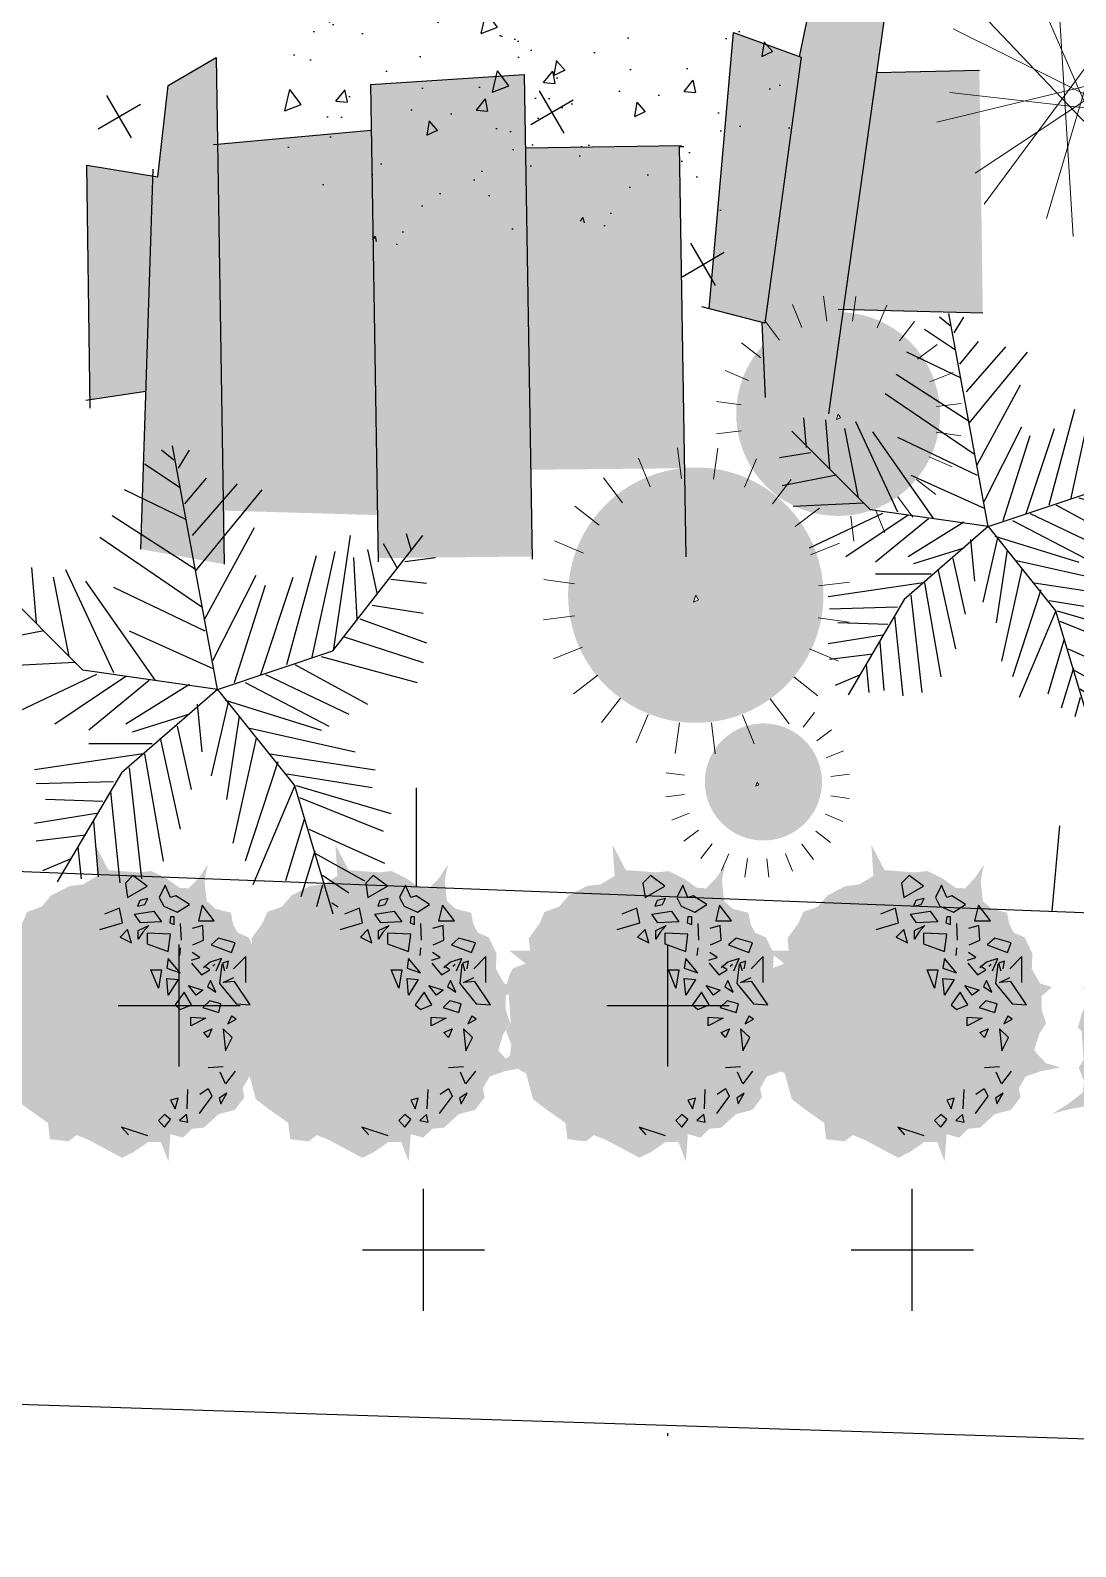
# Model space of a CAD drawing. Header units: millimetres. Extents: x 1933 to 24107, y 1228 to 18074.
# Drawn here: x 8291 to 9649, y 1695 to 3666 of the extents above; entities that cross this region are included whole.
import ezdxf

# ---------------------------------------------------------------- set-up
doc = ezdxf.new("R2010")
doc.units = ezdxf.units.MM
doc.layers.add('marc det', color=74, linetype='Continuous', lineweight=18)
doc.styles.add('ATTR', font='romans.shx', dxfattribs={"width": 0.8, "height": 0.470416})

# ---------------------------------------------------------------- blocks, each defined once
blk = doc.blocks.new('pzzzzzzzzz')
at = {"layer": 'marc det', "color": 85, "lineweight": 0}
for p, q in [((-11.9, 110.3), (16.9, -81.7)), ((56.1, 92.1), (-45.3, -73.5)), ((-29.4, -91.4), (9.2, 98.8)), ((-75.6, 80.6), (69.9, -48)), ((40.6, -85.3), (-52.1, 85.3)), ((-87.1, -51.1), (64.8, 69.8)), ((90.3, -35.5), (-90.3, 35.5)), ((96.4, 34.5), (-87.6, -27.2)), ((-105.3, 16.8), (88.8, 11.8))]:
    blk.add_line(p, q, dxfattribs=at)
blk = doc.blocks.new('fff')
at = {"color": 93}
for p, q in [((80686.8, 24306.7), (80654.6, 24332.5)), ((80799.9, 23710.9), (80683.3, 24344.1)), ((80698.9, 24286.1), (80727, 24332.5)), ((80702.9, 24234.5), (80610.4, 24296.4)), ((80715, 24193.2), (80771.3, 24260.3)), ((80735.1, 24110.7), (80851.8, 24244.8)), ((80719, 24152), (80558.1, 24229.3)), ((80743.1, 24017.9), (80916.2, 24229.3)), ((80743.1, 24023), (80525.9, 24162.3)), ((80767.3, 23894.1), (80896, 24131.3)), ((80759.2, 23925), (80493.7, 24105.5)), ((81099.8, 23810.9), (81333.1, 24110.8)), ((81101.3, 23811.5), (81145.5, 24110.7)), ((81230, 24090.1), (81266.2, 24028.2)), ((81290.4, 24115.9), (81302.4, 24074.6)), ((80980.5, 23775.4), (81057, 24059.1)), ((81044.9, 23790.9), (81105.3, 24069.4)), ((81153.6, 24054), (81161.6, 23894.1)), ((81189.8, 24074.6), (81213.9, 23961.1)), ((81286.3, 24043.6), (81366.8, 24054)), ((80260.3, 23945.6), (80252.3, 24033.3)), ((80316.6, 24028.2), (80328.7, 23883.7)), ((80373, 24002.4), (80413.2, 23796.1)), ((80405.2, 24023), (80529.9, 23754.8)), ((80787.4, 23785.7), (80900.1, 24007.5)), ((80912.1, 23749.6), (80996.6, 24002.4)), ((80450.1, 23760.9), (80216.8, 23994.2)), ((80638.5, 23734.2), (80457.5, 23992.1)), ((80529.9, 23976.6), (80767.3, 23863.1)), ((80843.7, 23729), (80924.2, 23981.7)), ((81250.1, 23997.2), (81342.7, 23986.9)), ((80272.4, 23930.2), (80179.8, 23914.7)), ((81201.8, 23930.2), (81334.6, 23909.5)), ((81169.6, 23894.1), (81342.7, 23832.2)), ((80348.8, 23863.1), (80187.9, 23832.2)), ((80570.1, 23863.1), (80787.4, 23765.1)), ((81129.4, 23847.6), (81334.6, 23780.6)), ((80799.9, 23710.9), (81099.8, 23810.9)), ((80429.3, 23780.6), (80220.1, 23770.3)), ((81000.7, 23775.4), (81189.8, 23672.3)), ((81069.1, 23796.1), (81318.5, 23729)), ((80485.6, 23749.6), (80268.4, 23646.5)), ((80562.1, 23744.5), (80377, 23620.7)), ((80799.9, 23710.9), (80450.1, 23760.9)), ((80622.4, 23734.2), (80465.5, 23605.2)), ((80871.9, 23729), (81089.2, 23615.5)), ((80924.2, 23749.6), (81141.5, 23646.5)), ((80799.9, 23710.9), (80550, 23494.4)), ((80727, 23723.8), (80562.1, 23620.7)), ((80799.9, 23710.9), (80999.9, 23461)), ((80727, 23646.5), (80578.2, 23600)), ((80747.2, 23672.3), (80759.2, 23548.5)), ((80827.6, 23677.4), (80783.4, 23486.6)), ((80819.6, 23682.6), (81069.1, 23605.2)), ((80694.9, 23615.5), (80731.1, 23450.4)), ((80855.8, 23641.3), (80823.6, 23424.7)), ((80884, 23610.4), (81157.6, 23548.5)), ((80630.5, 23569.1), (80465.5, 23569.1)), ((80650.6, 23584.6), (80702.9, 23347.3)), ((80900.1, 23584.6), (80839.7, 23311.2)), ((80606.3, 23543.3), (80324.7, 23502)), ((80610.4, 23543.3), (80658.7, 23264.7)), ((80936.3, 23543.3), (81209.9, 23502)), ((80550, 23494.4), (80383.4, 23211.1)), ((80570.1, 23507.2), (80602.3, 23218.3)), ((80956.4, 23522.7), (80871.9, 23264.7)), ((80980.5, 23491.7), (81201.8, 23455.6)), ((80529.9, 23471.1), (80328.7, 23465.9)), ((81000.7, 23460.8), (80892, 23202.8)), ((80999.9, 23461), (81099.8, 23127.8)), ((81004.7, 23460.8), (81250.1, 23388.5)), ((80501.7, 23419.5), (80352.8, 23424.7)), ((80521.8, 23445.3), (80546, 23208)), ((81012.7, 23429.8), (81230, 23342.1)), ((80485.6, 23388.5), (80324.7, 23362.8)), ((81024.8, 23373.1), (80976.5, 23213.2)), ((80457.5, 23331.8), (80328.7, 23316.3)), ((80477.6, 23367.9), (80489.7, 23223.5)), ((81036.9, 23347.3), (81234, 23259.6)), ((80437.3, 23300.9), (80445.4, 23218.3)), ((80417.2, 23269.9), (80344.8, 23239)), ((81053, 23290.5), (81016.7, 23171.9)), ((81053, 23285.4), (81181.7, 23213.2)), ((81073.1, 23228.6), (81141.5, 23182.2)), ((81073.1, 23202.8), (81057, 23146.1)), ((81097.2, 23156.4), (81113.3, 23146.1))]:
    blk.add_line(p, q, dxfattribs=at)
at = {"color": 93, "style": 'ATTR', "width": 0.8, "flags": 9}
blk.add_attdef('ESTCODE', (80799.9, 23710.9), '', height=0.00304, dxfattribs=at)
blk = doc.blocks.new('Tree Clump 1')
for p, q in [((35.416, 90.295), (33.513, 97.397)), ((42.83, 98.624), (42.83, 91.424)), ((50.244, 90.295), (52.148, 97.397)), ((28.462, 87.511), (24.83, 93.801)), ((57.198, 87.511), (60.83, 93.801)), ((22.519, 82.936), (17.374, 88.08)), ((63.142, 82.936), (68.286, 88.08)), ((17.938, 76.995), (11.653, 80.624)), ((67.722, 76.995), (74.007, 80.624)), ((14.976, 70.088), (8.057, 71.942)), ((70.684, 70.088), (77.603, 71.942)), ((0.83, 59.624), (0.83, 47.624)), ((6.83, 62.624), (14.03, 62.624)), ((78.83, 62.624), (71.63, 62.624)), ((-11.528, 45.743), (-14.699, 57.58)), ((13.188, 45.743), (16.359, 57.58)), ((70.684, 55.161), (77.603, 53.307)), ((-89.17, 47.624), (-89.17, 38.024)), ((-23.117, 41.102), (-29.17, 51.586)), ((24.777, 41.102), (30.83, 51.586)), ((67.722, 48.253), (74.007, 44.624)), ((-99.056, 36.519), (-101.593, 45.989)), ((-79.284, 36.519), (-76.746, 45.989)), ((-33.023, 33.477), (-41.596, 42.051)), ((34.683, 33.477), (43.256, 42.051)), ((63.142, 42.313), (68.286, 37.168)), ((-108.328, 32.806), (-113.17, 41.193)), ((-70.012, 32.806), (-65.17, 41.193)), ((57.198, 37.738), (60.83, 31.447)), ((-116.252, 26.706), (-123.111, 33.565)), ((-62.088, 26.706), (-55.229, 33.565)), ((-40.656, 23.576), (-51.132, 29.624)), ((42.316, 23.576), (52.792, 29.624)), ((-122.359, 18.786), (-130.739, 23.624)), ((-126.309, 9.575), (-135.534, 12.047)), ((-45.593, 12.063), (-57.125, 15.153)), ((47.253, 12.063), (58.785, 15.153)), ((-137.17, -0.376), (-127.57, -0.376)), ((-59.17, -0.376), (-47.17, -0.376)), ((60.83, -0.376), (48.83, -0.376)), ((-126.309, -10.327), (-135.534, -12.799)), ((-45.593, -12.815), (-57.125, -15.905)), ((47.253, -12.815), (58.785, -15.905)), ((-122.359, -19.538), (-130.739, -24.376)), ((-116.252, -27.458), (-123.111, -34.317)), ((-62.088, -27.458), (-55.229, -34.317)), ((-40.656, -24.328), (-51.132, -30.376)), ((42.316, -24.328), (52.792, -30.376)), ((-108.328, -33.558), (-113.17, -41.945)), ((-70.012, -33.558), (-65.17, -41.945)), ((-33.023, -34.229), (-41.596, -42.802)), ((34.683, -34.229), (43.256, -42.802)), ((-99.056, -37.271), (-101.593, -46.74)), ((-89.17, -48.376), (-89.17, -38.776)), ((-79.284, -37.271), (-76.746, -46.74)), ((-23.117, -41.854), (-29.17, -52.337)), ((-11.528, -46.495), (-14.699, -58.331)), ((13.188, -46.495), (16.359, -58.331)), ((24.777, -41.854), (30.83, -52.337)), ((0.83, -60.376), (0.83, -48.376))]:
    blk.add_line(p, q)
for points in [[(42.332, 62.85), (41.874, 61.676), (43.476, 62.263)], [(0, 0), (-0.763, -1.956), (1.907, -0.978)], [(-89.834, -0.075), (-90.444, -1.64), (-88.309, -0.857)]]:
    blk.add_lwpolyline(points, close=True)
at = {"style": 'ATTR', "width": 0.8, "flags": 9}
blk.add_attdef('ESTCODE', (0, 0), '', height=0.000432, dxfattribs=at)

msp = doc.modelspace()

# ---------------------------------------------------------------- hatches: boundary and pattern name
at = {"lineweight": 25}
h = msp.add_hatch(dxfattribs=at)
h.set_pattern_fill('AR-CONC', color=151, angle=30.3197, style=0)
h.set_pattern_definition([(80.31973, (-63337.6, -53908.37), (165.31221, 78.2124), [19.05, -209.55]), (25.31973, (-63337.6, -53908.37), (-126.87254, 147.1328), [15.24, -167.64]), (130.77073, (-63323.82, -53901.85), (38.4407, 225.34477), [16.19, -178.09]), (76.50393, (-63363.24, -53864.52), (255.22533, 100.5556), [28.575, -314.325]), (126.95533, (-63341.97, -53856.14), (80.0259, 333.4307), [24.285, -267.135]), (21.50373, (-63363.24, -53864.52), (80.0264, 333.4305), [22.86, -251.46]), (51.31973, (-63334.9, -53862.66), (182.50345, -11.73884), [19.05, -209.55]), (356.31973, (-63334.9, -53862.66), (-39.63383, 190.19426), [15.24, -167.64]), (101.77113, (-63319.7, -53863.64), (142.86905, 178.45556), [16.19, -178.09]), (67.819734, (-63337.594, -53908.37), (-40.019346, 74.54895), [0, -165.608, 0, -170.18, 0, -168.275]), (37.81973, (-63337.59, -53908.37), (7.10653, 120.21028), [0, -97.028, 0, -161.798, 0, -64.135]), (357.81973, (-63386.49, -53936.965), (119.93676, 63.50434), [0, -63.5, 0, -198.12, 0, -262.89]), (347.81973, (-63408.41, -53949.79), (115.0324, 96.72801), [0, -82.55, 0, -131.572, 0, -186.69])])
edge = h.paths.add_edge_path()
edge.add_arc((9090, 3607.7), 207.5, 30.3197, 390.3197)
h = msp.add_hatch(dxfattribs=at)
h.set_pattern_fill('AR-CONC', color=6, angle=30.3197, style=0)
h.set_pattern_definition([(80.31973, (-63607.57, -53932.63), (165.31221, 78.2124), [19.05, -209.55]), (25.31973, (-63607.57, -53932.63), (-126.87254, 147.1328), [15.24, -167.64]), (130.77073, (-63593.79, -53926.12), (38.4407, 225.34477), [16.19, -178.09]), (76.50393, (-63633.2, -53888.78), (255.22533, 100.5556), [28.575, -314.325]), (126.95533, (-63611.94, -53880.4), (80.0259, 333.4307), [24.285, -267.135]), (21.50373, (-63633.2, -53888.78), (80.0264, 333.4305), [22.86, -251.46]), (51.31973, (-63604.87, -53886.92), (182.50345, -11.73884), [19.05, -209.55]), (356.31973, (-63604.87, -53886.92), (-39.63383, 190.19426), [15.24, -167.64]), (101.77113, (-63589.66, -53887.9), (142.86905, 178.45556), [16.19, -178.09]), (67.819734, (-63607.565, -53932.634), (-40.019346, 74.54895), [0, -165.608, 0, -170.18, 0, -168.275]), (37.81973, (-63607.565, -53932.63), (7.10653, 120.21028), [0, -97.028, 0, -161.798, 0, -64.135]), (357.81973, (-63656.46, -53961.23), (119.93676, 63.50434), [0, -63.5, 0, -198.12, 0, -262.89]), (347.81973, (-63678.39, -53974.05), (115.0324, 96.72801), [0, -82.55, 0, -131.572, 0, -186.69])])
edge = h.paths.add_edge_path()
edge.add_arc((8820, 3583.5), 207.5, 30.3197, 390.3197)
h = msp.add_hatch(color=30)
h.paths.add_polyline_path([(9524, 3614.3), (9390.4, 3611.3), (9347.1, 3302.8), (9528.4, 3298.5), (9528.5, 3299.8)])
h.paths.add_polyline_path([(9408.5, 3740.6), (9316.4, 3756), (9290.2, 3632), (9292.4, 3631.2), (9245.3, 3285.2), (9241.6, 3286.2), (9246.2, 3188.8), (9328, 3167.4)])
h.paths.add_polyline_path([(9292.4, 3631.2), (9204.6, 3662.9), (9173.1, 3304.1), (9245.3, 3285.2)])
h = msp.add_hatch(color=30)
h.set_gradient(color1=(250, 136, 5), one_color=1, tint=1, name='INVCURVED')
h.paths.add_polyline_path([(9134, 3515.8), (8934.1, 3513), (8940.9, 3094.9), (9140.9, 3096.9)])
h.paths.add_polyline_path([(8532.1, 3630.4), (8470.1, 3594.1), (8456.4, 3475.4), (8450.1, 3476.4), (8434.4, 2991.7), (8542.9, 2972.1)])
h.paths.add_polyline_path([(8450.1, 3476.4), (8364.3, 3490.7), (8368.7, 3186.1), (8441, 3197)], flags=17)
h = msp.add_hatch(color=30)
h.paths.add_polyline_path([(8932.5, 3608.6), (8732.7, 3595.4), (8742.8, 2980.1), (8942.8, 2982.2)])
h.paths.add_polyline_path([(8733.6, 3536.1), (8533.9, 3518.1), (8541.7, 3041.8), (8741.9, 3036)])
h = msp.add_hatch()
h.set_pattern_fill('CROSS', color=92, scale=50, style=0)
h.set_pattern_definition([(0, (-364657.85, -207469.06), (317.5, 317.5), [158.75, -476.25]), (90, (-364578.47, -207548.43), (-317.5, 317.5), [158.75, -476.25])])
h.paths.add_polyline_path([(13931.5, 1697.3, 0.355067), (14810.5, 2320.2), (6411.1, 2645.5), (6404.5, 2306.3, 0.425509), (6830.8, 1927.7), (8019, 1872)])
at = {"layer": 'marc det'}
h = msp.add_hatch(color=90, dxfattribs=at)
h.paths.add_polyline_path([(9290.2, 2749.2, 1), (9196.6, 2629.2, 1)])
h.paths.add_polyline_path([(9237.5, 2685.4), (9233.6, 2683.6), (9235.4, 2689.1)], flags=16)
h.paths.add_polyline_path([(9257.6, 3062.7, 1), (9053.4, 2801.2, 1)])
h.paths.add_polyline_path([(9152.6, 2922.9), (9155.5, 2931.9), (9159.1, 2925.9)], flags=16)
h.paths.add_polyline_path([(9422, 3271.7, 1), (9259, 3062.9, 1)])
h.paths.add_polyline_path([(9343.4, 3162.5), (9338.2, 3160.1), (9340.5, 3167.3)], flags=16)
for points in [[(8262.7, 2310.3), (8271.6, 2277.1), (8285.7, 2266.1), (8313.8, 2246.1), (8316.3, 2225), (8340.6, 2222.2), (8350.8, 2230.3), (8366.3, 2224.2), (8410, 2200.8), (8425.1, 2208.4), (8444, 2221.2), (8460.5, 2221.4), (8470.3, 2196), (8472.8, 2231.5), (8489.1, 2227.1), (8501.1, 2238.5), (8516.2, 2240), (8535.3, 2257.4), (8556.7, 2263.2), (8569, 2279.3), (8566.7, 2291), (8575.5, 2306.4), (8595.5, 2313.4), (8620.6, 2318.3), (8601.8, 2323.8), (8586.6, 2340.5), (8593.1, 2361.6), (8602.3, 2375.6), (8596.5, 2392.7), (8596.5, 2410.9), (8609.6, 2422.6), (8594.5, 2427.3), (8583.6, 2446.4), (8584.4, 2466.3), (8574.4, 2487.2), (8560.1, 2493.5), (8554.3, 2504.5), (8551.5, 2519.2), (8531.5, 2524.4), (8520, 2534.3), (8517.1, 2561.1), (8521.4, 2581.7), (8509.4, 2564.1), (8496.6, 2551), (8484.6, 2551.7), (8468, 2563.6), (8448.2, 2573.4), (8432, 2571.7), (8392.3, 2574.6), (8375.1, 2607.7), (8377.7, 2567.1), (8359.2, 2555.9), (8341.7, 2554), (8318, 2541.7), (8305.5, 2527.1), (8286.7, 2520.3), (8280.1, 2505.3), (8266.2, 2485.9), (8267.7, 2469.8), (8240.8, 2470.2), (8261.9, 2453.1), (8245.4, 2446.8), (8241.1, 2438.4), (8235.1, 2418), (8240, 2413.8), (8242.6, 2376.3), (8236.4, 2365.9), (8243.5, 2347.6), (8241.6, 2333.5), (8223, 2319.2), (8201.9, 2305.9), (8222.2, 2311.4), (8250.7, 2317)], [(8574.9, 2310.3), (8583.8, 2277.1), (8597.8, 2266.1), (8626, 2246.1), (8628.5, 2225), (8652.7, 2222.2), (8663, 2230.3), (8678.5, 2224.2), (8722.2, 2200.8), (8737.3, 2208.4), (8756.1, 2221.2), (8772.7, 2221.4), (8782.5, 2196), (8785, 2231.5), (8801.3, 2227.1), (8813.3, 2238.5), (8828.4, 2240), (8847.5, 2257.4), (8868.9, 2263.2), (8881.2, 2279.3), (8878.9, 2291), (8887.7, 2306.4), (8907.7, 2313.4), (8932.8, 2318.3), (8913.9, 2323.8), (8898.8, 2340.5), (8905.3, 2361.6), (8914.4, 2375.6), (8908.7, 2392.7), (8908.7, 2410.9), (8921.8, 2422.6), (8906.6, 2427.3), (8895.7, 2446.4), (8896.6, 2466.3), (8886.5, 2487.2), (8872.2, 2493.5), (8866.5, 2504.5), (8863.6, 2519.2), (8843.6, 2524.4), (8832.2, 2534.3), (8829.3, 2561.1), (8833.5, 2581.7), (8821.6, 2564.1), (8808.7, 2551), (8796.7, 2551.7), (8780.1, 2563.6), (8760.4, 2573.4), (8744.1, 2571.7), (8704.4, 2574.6), (8687.2, 2607.7), (8689.9, 2567.1), (8671.3, 2555.9), (8653.9, 2554), (8630.2, 2541.7), (8617.7, 2527.1), (8598.8, 2520.3), (8592.3, 2505.3), (8578.3, 2485.9), (8579.9, 2469.8), (8552.9, 2470.2), (8574.1, 2453.1), (8557.5, 2446.8), (8553.3, 2438.4), (8547.3, 2418), (8552.2, 2413.8), (8554.8, 2376.3), (8548.5, 2365.9), (8555.7, 2347.6), (8553.7, 2333.5), (8535.2, 2319.2), (8514.1, 2305.9), (8534.3, 2311.4), (8562.9, 2317)], [(8935.1, 2310.3), (8944, 2277.1), (8958, 2266.1), (8986.2, 2246.1), (8988.7, 2225), (9012.9, 2222.2), (9023.2, 2230.3), (9038.6, 2224.2), (9082.4, 2200.8), (9097.5, 2208.4), (9116.3, 2221.2), (9132.9, 2221.4), (9142.7, 2196), (9145.2, 2231.5), (9161.5, 2227.1), (9173.4, 2238.5), (9188.6, 2240), (9207.7, 2257.4), (9229.1, 2263.2), (9241.4, 2279.3), (9239.1, 2291), (9247.9, 2306.4), (9267.9, 2313.4), (9293, 2318.3), (9274.1, 2323.8), (9259, 2340.5), (9265.5, 2361.6), (9274.6, 2375.6), (9268.9, 2392.7), (9268.8, 2410.9), (9282, 2422.6), (9266.8, 2427.3), (9255.9, 2446.4), (9256.8, 2466.3), (9246.7, 2487.2), (9232.4, 2493.5), (9226.7, 2504.5), (9223.8, 2519.2), (9203.8, 2524.4), (9192.4, 2534.3), (9189.5, 2561.1), (9193.7, 2581.7), (9181.8, 2564.1), (9168.9, 2551), (9156.9, 2551.7), (9140.3, 2563.6), (9120.6, 2573.4), (9104.3, 2571.7), (9064.6, 2574.6), (9047.4, 2607.7), (9050.1, 2567.1), (9031.5, 2555.9), (9014.1, 2554), (8990.4, 2541.7), (8977.9, 2527.1), (8959, 2520.3), (8952.5, 2505.3), (8938.5, 2485.9), (8940.1, 2469.8), (8913.1, 2470.2), (8934.3, 2453.1), (8917.7, 2446.8), (8913.5, 2438.4), (8907.5, 2418), (8912.4, 2413.8), (8915, 2376.3), (8908.7, 2365.9), (8915.9, 2347.6), (8913.9, 2333.5), (8895.4, 2319.2), (8874.3, 2305.9), (8894.5, 2311.4), (8923.1, 2317)], [(9271.3, 2310.3), (9280.2, 2277.1), (9294.2, 2266.1), (9322.4, 2246.1), (9324.8, 2225), (9349.1, 2222.2), (9359.4, 2230.3), (9374.8, 2224.2), (9418.6, 2200.8), (9433.7, 2208.4), (9452.5, 2221.2), (9469.1, 2221.4), (9478.9, 2196), (9481.4, 2231.5), (9497.7, 2227.1), (9509.6, 2238.5), (9524.8, 2240), (9543.9, 2257.4), (9565.3, 2263.2), (9577.5, 2279.3), (9575.2, 2291), (9584.1, 2306.4), (9604.1, 2313.4), (9629.2, 2318.3), (9610.3, 2323.8), (9595.2, 2340.5), (9601.7, 2361.6), (9610.8, 2375.6), (9605.1, 2392.7), (9605, 2410.9), (9618.2, 2422.6), (9603, 2427.3), (9592.1, 2446.4), (9592.9, 2466.3), (9582.9, 2487.2), (9568.6, 2493.5), (9562.9, 2504.5), (9560, 2519.2), (9540, 2524.4), (9528.6, 2534.3), (9525.7, 2561.1), (9529.9, 2581.7), (9517.9, 2564.1), (9505.1, 2551), (9493.1, 2551.7), (9476.5, 2563.6), (9456.8, 2573.4), (9440.5, 2571.7), (9400.8, 2574.6), (9383.6, 2607.7), (9386.3, 2567.1), (9367.7, 2555.9), (9350.3, 2554), (9326.6, 2541.7), (9314.1, 2527.1), (9295.2, 2520.3), (9288.7, 2505.3), (9274.7, 2485.9), (9276.3, 2469.8), (9249.3, 2470.2), (9270.5, 2453.1), (9253.9, 2446.8), (9249.6, 2438.4), (9243.7, 2418), (9248.5, 2413.8), (9251.2, 2376.3), (9244.9, 2365.9), (9252.1, 2347.6), (9250.1, 2333.5), (9231.6, 2319.2), (9210.4, 2305.9), (9230.7, 2311.4), (9259.3, 2317)], [(9679.5, 2262.3), (9688.4, 2229.1), (9702.4, 2218.1), (9730.6, 2198.1), (9733.1, 2177), (9757.3, 2174.2), (9767.6, 2182.3), (9783.1, 2176.2), (9826.8, 2152.9), (9841.9, 2160.4), (9860.8, 2173.2), (9877.3, 2173.4), (9887.1, 2148), (9889.6, 2183.5), (9905.9, 2179.1), (9917.9, 2190.5), (9933, 2192), (9952.1, 2209.4), (9973.5, 2215.2), (9985.8, 2231.3), (9983.5, 2243), (9992.3, 2258.4), (10012.3, 2265.4), (10037.4, 2270.3), (10018.5, 2275.8), (10003.4, 2292.5), (10009.9, 2313.6), (10019, 2327.6), (10013.3, 2344.7), (10013.3, 2362.9), (10026.4, 2374.6), (10011.2, 2379.3), (10000.3, 2398.4), (10001.2, 2418.4), (9991.1, 2439.2), (9976.8, 2445.5), (9971.1, 2456.5), (9968.2, 2471.2), (9948.2, 2476.4), (9936.8, 2486.3), (9933.9, 2513.1), (9938.1, 2533.7), (9926.2, 2516.1), (9913.3, 2503), (9901.3, 2503.7), (9884.7, 2515.6), (9865, 2525.4), (9848.7, 2523.7), (9809, 2526.6), (9791.8, 2559.7), (9794.5, 2519.1), (9775.9, 2507.9), (9758.5, 2506), (9734.8, 2493.7), (9722.3, 2479.1), (9703.4, 2472.3), (9696.9, 2457.4), (9682.9, 2437.9), (9684.5, 2421.8), (9657.5, 2422.2), (9678.7, 2405.1), (9662.1, 2398.8), (9657.9, 2390.4), (9651.9, 2370), (9656.8, 2365.8), (9659.4, 2328.3), (9653.1, 2317.9), (9660.3, 2299.6), (9658.3, 2285.5), (9639.8, 2271.2), (9618.7, 2257.9), (9638.9, 2263.4), (9667.5, 2269.1)]]:
    msp.add_hatch(color=102, dxfattribs=at).paths.add_polyline_path(points)

# ---------------------------------------------------------------- linework, layer by layer
at = {"color": 32, "true_color": 0xe07000}
for p, q in [((9290.1, 3631.4), (9316.4, 3756)), ((9408.5, 3740.6), (9328, 3167.4)), ((9173.1, 3304.1), (9204.6, 3662.9)), ((9204.6, 3662.9), (9292.4, 3631.2)), ((8470.1, 3594.1), (8532.1, 3630.4)), ((8532.1, 3630.4), (8542.9, 2972.1)), ((9292.4, 3631.2), (9245.3, 3285.2)), ((8732.7, 3595.4), (8932.5, 3608.6)), ((8932.5, 3608.6), (8942.8, 2978.6)), ((9390.4, 3611.3), (9524, 3614.3)), ((8456.4, 3475.4), (8470.1, 3594.1)), ((8732.7, 3595.4), (8742.9, 2975.4)), ((8528.7, 3517.6), (8733.6, 3536.1)), ((9136.8, 3515.9), (8934.1, 3513)), ((9134, 3515), (9142.8, 2981.9)), ((8368.8, 3174.9), (8364.3, 3490.7)), ((8364.3, 3490.7), (8456.4, 3475.4)), ((8434.4, 2991.7), (8450.4, 3485.7)), ((9245.3, 3285.2), (9163.5, 3306.6)), ((9528.5, 3298.5), (9340.6, 3303)), ((9246.2, 3188.8), (9241.6, 3286.2)), ((8362.8, 3185.2), (8441, 3197))]:
    msp.add_line(p, q, dxfattribs=at)
at = {"color": 74}
for p, q in [((8984.6, 3532.3), (8952.6, 3587.1)), ((8379, 3537.8), (8433.8, 3569.8)), ((8422.4, 3526.4), (8390.3, 3581.2)), ((8941.2, 3543.6), (8996, 3575.7)), ((9181.2, 3334.3), (9149.1, 3389.2)), ((9137.7, 3345.7), (9192.6, 3377.8))]:
    msp.add_line(p, q, dxfattribs=at)
for p, q in [((9134, 3515), (9139.9, 3515.1)), ((8792.7, 2553.3), (8792.7, 2681.5)), ((6410.6, 2645.5), (14810.5, 2320.2)), ((9618.6, 2521.3), (9628.7, 2632.3)), ((6830.8, 1927.7), (13931.5, 1697.3))]:
    msp.add_line(p, q)
at = {"color": 96}
for p, q in [((8424.2, 2567.7), (8414.4, 2557.7)), ((8442.7, 2554), (8424.2, 2567.7)), ((8736.3, 2567.7), (8726.6, 2557.7)), ((8754.9, 2554), (8736.3, 2567.7)), ((9096.5, 2567.7), (9086.8, 2557.7)), ((9115.1, 2554), (9096.5, 2567.7)), ((9432.7, 2567.7), (9422.9, 2557.7)), ((9451.3, 2554), (9432.7, 2567.7)), ((8414.4, 2557.7), (8417.3, 2538.9)), ((8417.3, 2538.9), (8442.7, 2554)), ((8466.2, 2555.2), (8458.4, 2538.9)), ((8473, 2538.9), (8466.2, 2555.2)), ((8726.6, 2557.7), (8729.5, 2538.9)), ((8729.5, 2538.9), (8754.9, 2554)), ((8778.4, 2555.2), (8770.5, 2538.9)), ((8785.2, 2538.9), (8778.4, 2555.2)), ((9086.8, 2557.7), (9089.7, 2538.9)), ((9089.7, 2538.9), (9115.1, 2554)), ((9138.6, 2555.2), (9130.7, 2538.9)), ((9145.4, 2538.9), (9138.6, 2555.2)), ((9422.9, 2557.7), (9425.9, 2538.9)), ((9425.9, 2538.9), (9451.3, 2554)), ((9474.7, 2555.2), (9466.9, 2538.9)), ((9481.6, 2538.9), (9474.7, 2555.2)), ((8406.6, 2525.1), (8387, 2517.6)), ((8410.5, 2506.3), (8406.6, 2525.1)), ((8433, 2535.1), (8430, 2527.6)), ((8430, 2527.6), (8439.8, 2530.1)), ((8443.7, 2537.7), (8433, 2535.1)), ((8439.8, 2530.1), (8443.7, 2537.7)), ((8458.4, 2538.9), (8464.2, 2527.6)), ((8464.2, 2527.6), (8481.8, 2520.1)), ((8479.9, 2541.4), (8473, 2538.9)), ((8497.5, 2530.1), (8479.9, 2541.4)), ((8481.8, 2520.1), (8497.5, 2530.1)), ((8514.1, 2528.9), (8509.2, 2508.8)), ((8529.7, 2508.8), (8514.1, 2528.9)), ((8718.7, 2525.1), (8699.2, 2517.6)), ((8722.6, 2506.3), (8718.7, 2525.1)), ((8745.1, 2535.1), (8742.2, 2527.6)), ((8742.2, 2527.6), (8752, 2530.1)), ((8755.9, 2537.7), (8745.1, 2535.1)), ((8752, 2530.1), (8755.9, 2537.7)), ((8770.5, 2538.9), (8776.4, 2527.6)), ((8776.4, 2527.6), (8794, 2520.1)), ((8792, 2541.4), (8785.2, 2538.9)), ((8809.6, 2530.1), (8792, 2541.4)), ((8794, 2520.1), (8809.6, 2530.1)), ((8826.3, 2528.9), (8821.4, 2508.8)), ((8841.9, 2508.8), (8826.3, 2528.9)), ((9078.9, 2525.1), (9059.4, 2517.6)), ((9082.8, 2506.3), (9078.9, 2525.1)), ((9105.3, 2535.1), (9102.4, 2527.6)), ((9102.4, 2527.6), (9112.2, 2530.1)), ((9116.1, 2537.7), (9105.3, 2535.1)), ((9112.2, 2530.1), (9116.1, 2537.7)), ((9130.7, 2538.9), (9136.6, 2527.6)), ((9136.6, 2527.6), (9154.2, 2520.1)), ((9152.2, 2541.4), (9145.4, 2538.9)), ((9169.8, 2530.1), (9152.2, 2541.4)), ((9154.2, 2520.1), (9169.8, 2530.1)), ((9186.5, 2528.9), (9181.6, 2508.8)), ((9202.1, 2508.8), (9186.5, 2528.9)), ((9415.1, 2525.1), (9395.6, 2517.6)), ((9419, 2506.3), (9415.1, 2525.1)), ((9441.5, 2535.1), (9438.6, 2527.6)), ((9438.6, 2527.6), (9448.3, 2530.1)), ((9452.3, 2537.7), (9441.5, 2535.1)), ((9448.3, 2530.1), (9452.3, 2537.7)), ((9466.9, 2538.9), (9472.8, 2527.6)), ((9472.8, 2527.6), (9490.4, 2520.1)), ((9488.4, 2541.4), (9481.6, 2538.9)), ((9506, 2530.1), (9488.4, 2541.4)), ((9490.4, 2520.1), (9506, 2530.1)), ((9522.7, 2528.9), (9517.8, 2508.8)), ((9538.3, 2508.8), (9522.7, 2528.9)), ((8381.1, 2497.5), (8410.5, 2506.3)), ((8426.1, 2517.6), (8451.5, 2521.4)), ((8433.9, 2506.3), (8426.1, 2517.6)), ((8431, 2496.3), (8444.7, 2502.6)), ((8461.3, 2507.6), (8433.9, 2506.3)), ((8444.7, 2502.6), (8436.9, 2493.8)), ((8451.5, 2521.4), (8461.3, 2507.6)), ((8473, 2513.8), (8472.1, 2506.3)), ((8472.1, 2506.3), (8477.9, 2503.8)), ((8477.9, 2513.8), (8473, 2513.8)), ((8477.9, 2503.8), (8477.9, 2513.8)), ((8485.7, 2505.1), (8486.7, 2483.8)), ((8514.9, 2502.6), (8501.2, 2498.9)), ((8509.2, 2508.8), (8529.7, 2508.8)), ((8515.9, 2483.8), (8514.9, 2502.6)), ((8693.3, 2497.5), (8722.6, 2506.3)), ((8738.3, 2517.6), (8763.7, 2521.4)), ((8746.1, 2506.3), (8738.3, 2517.6)), ((8743.2, 2496.3), (8756.9, 2502.6)), ((8773.5, 2507.6), (8746.1, 2506.3)), ((8756.9, 2502.6), (8749, 2493.8)), ((8763.7, 2521.4), (8773.5, 2507.6)), ((8785.2, 2513.8), (8784.2, 2506.3)), ((8784.2, 2506.3), (8790.1, 2503.8)), ((8790.1, 2513.8), (8785.2, 2513.8)), ((8790.1, 2503.8), (8790.1, 2513.8)), ((8797.9, 2505.1), (8798.9, 2483.8)), ((8827.1, 2502.6), (8813.4, 2498.9)), ((8821.4, 2508.8), (8841.9, 2508.8)), ((8828.1, 2483.8), (8827.1, 2502.6)), ((9053.5, 2497.5), (9082.8, 2506.3)), ((9098.5, 2517.6), (9123.9, 2521.4)), ((9106.3, 2506.3), (9098.5, 2517.6)), ((9103.4, 2496.3), (9117.1, 2502.6)), ((9133.7, 2507.6), (9106.3, 2506.3)), ((9117.1, 2502.6), (9109.2, 2493.8)), ((9123.9, 2521.4), (9133.7, 2507.6)), ((9145.4, 2513.8), (9144.4, 2506.3)), ((9144.4, 2506.3), (9150.3, 2503.8)), ((9150.3, 2513.8), (9145.4, 2513.8)), ((9150.3, 2503.8), (9150.3, 2513.8)), ((9158.1, 2505.1), (9159.1, 2483.8)), ((9187.3, 2502.6), (9173.6, 2498.9)), ((9181.6, 2508.8), (9202.1, 2508.8)), ((9188.3, 2483.8), (9187.3, 2502.6)), ((9389.7, 2497.5), (9419, 2506.3)), ((9434.7, 2517.6), (9460.1, 2521.4)), ((9442.5, 2506.3), (9434.7, 2517.6)), ((9439.6, 2496.3), (9453.2, 2502.6)), ((9469.9, 2507.6), (9442.5, 2506.3)), ((9453.2, 2502.6), (9445.4, 2493.8)), ((9460.1, 2521.4), (9469.9, 2507.6)), ((9481.6, 2513.8), (9480.6, 2506.3)), ((9480.6, 2506.3), (9486.5, 2503.8)), ((9486.5, 2513.8), (9481.6, 2513.8)), ((9486.5, 2503.8), (9486.5, 2513.8)), ((9494.3, 2505.1), (9495.3, 2483.8)), ((9523.5, 2502.6), (9509.8, 2498.9)), ((9517.8, 2508.8), (9538.3, 2508.8)), ((9524.5, 2483.8), (9523.5, 2502.6)), ((8417.3, 2497.5), (8407.5, 2487.5)), ((8407.5, 2487.5), (8422.2, 2480)), ((8422.2, 2480), (8417.3, 2497.5)), ((8431, 2485), (8431, 2496.3)), ((8436.9, 2493.8), (8431, 2485)), ((8442.7, 2492.5), (8442.7, 2478.8)), ((8473, 2491.3), (8442.7, 2492.5)), ((8470.1, 2468.7), (8473, 2491.3)), ((8502.2, 2477.6), (8515.9, 2483.8)), ((8535.5, 2486.3), (8525.7, 2477.6)), ((8557, 2480.1), (8535.5, 2486.3)), ((8729.5, 2497.5), (8719.7, 2487.5)), ((8719.7, 2487.5), (8734.4, 2480)), ((8734.4, 2480), (8729.5, 2497.5)), ((8743.2, 2485), (8743.2, 2496.3)), ((8749, 2493.8), (8743.2, 2485)), ((8754.9, 2492.5), (8754.9, 2478.8)), ((8785.2, 2491.3), (8754.9, 2492.5)), ((8782.3, 2468.7), (8785.2, 2491.3)), ((8814.4, 2477.6), (8828.1, 2483.8)), ((8847.6, 2486.3), (8837.9, 2477.6)), ((8869.1, 2480.1), (8847.6, 2486.3)), ((9089.7, 2497.5), (9079.9, 2487.5)), ((9079.9, 2487.5), (9094.6, 2480)), ((9094.6, 2480), (9089.7, 2497.5)), ((9103.4, 2485), (9103.4, 2496.3)), ((9109.2, 2493.8), (9103.4, 2485)), ((9115.1, 2492.5), (9115.1, 2478.8)), ((9145.4, 2491.3), (9115.1, 2492.5)), ((9142.5, 2468.7), (9145.4, 2491.3)), ((9174.6, 2477.6), (9188.3, 2483.8)), ((9207.8, 2486.3), (9198.1, 2477.6)), ((9229.3, 2480.1), (9207.8, 2486.3)), ((9425.9, 2497.5), (9416.1, 2487.5)), ((9416.1, 2487.5), (9430.8, 2480)), ((9430.8, 2480), (9425.9, 2497.5)), ((9439.6, 2485), (9439.6, 2496.3)), ((9445.4, 2493.8), (9439.6, 2485)), ((9451.3, 2492.5), (9451.3, 2478.8)), ((9481.6, 2491.3), (9451.3, 2492.5)), ((9478.7, 2468.7), (9481.6, 2491.3)), ((9510.8, 2477.6), (9524.5, 2483.8)), ((9544, 2486.3), (9534.2, 2477.6)), ((9565.5, 2480.1), (9544, 2486.3)), ((8442.7, 2478.8), (8470.1, 2468.7)), ((8485.7, 2473.7), (8484.8, 2463.7)), ((8511, 2461.3), (8501.2, 2467.5)), ((8525.7, 2477.6), (8552.1, 2467.5)), ((8552.1, 2467.5), (8557, 2480.1)), ((8754.9, 2478.8), (8782.3, 2468.7)), ((8797.9, 2473.7), (8796.9, 2463.7)), ((8823.2, 2461.3), (8813.4, 2467.5)), ((8837.9, 2477.6), (8864.3, 2467.5)), ((8864.3, 2467.5), (8869.1, 2480.1)), ((9115.1, 2478.8), (9142.5, 2468.7)), ((9158.1, 2473.7), (9157.1, 2463.7)), ((9183.4, 2461.3), (9173.6, 2467.5)), ((9198.1, 2477.6), (9224.5, 2467.5)), ((9224.5, 2467.5), (9229.3, 2480.1)), ((9451.3, 2478.8), (9478.7, 2468.7)), ((9494.3, 2473.7), (9493.3, 2463.7)), ((9519.6, 2461.3), (9509.8, 2467.5)), ((9534.2, 2477.6), (9560.6, 2467.5)), ((9560.6, 2467.5), (9565.5, 2480.1)), ((8457.4, 2421.1), (8447.6, 2444.9)), ((8447.6, 2444.9), (8461.3, 2444.9)), ((8461.3, 2444.9), (8457.4, 2421.1)), ((8470.1, 2460), (8468.2, 2447.4)), ((8468.2, 2447.4), (8485.7, 2441.2)), ((8485.7, 2441.2), (8470.1, 2460)), ((8500.3, 2457.5), (8511, 2461.3)), ((8500.4, 2453.7), (8513.1, 2438.7)), ((8513.1, 2438.7), (8523.9, 2444.9)), ((8524.7, 2455), (8515.9, 2447.5)), ((8523.9, 2444.9), (8517, 2449.9)), ((8539.4, 2460), (8524.7, 2455)), ((8527.8, 2449.9), (8530.7, 2452.4)), ((8532.5, 2443.7), (8539.4, 2460)), ((8539.5, 2452.4), (8536.6, 2427.4)), ((8548.2, 2456.3), (8540.4, 2453.8)), ((8540.4, 2453.8), (8543.3, 2443.7)), ((8546.2, 2446.2), (8548.2, 2456.3)), ((8570.7, 2462.5), (8555, 2446.2)), ((8570.7, 2428.7), (8570.7, 2462.5)), ((8769.6, 2421.1), (8759.8, 2444.9)), ((8759.8, 2444.9), (8773.5, 2444.9)), ((8773.5, 2444.9), (8769.6, 2421.1)), ((8782.3, 2460), (8780.3, 2447.4)), ((8780.3, 2447.4), (8797.9, 2441.2)), ((8797.9, 2441.2), (8782.3, 2460)), ((8812.4, 2457.5), (8823.2, 2461.3)), ((8812.6, 2453.7), (8825.3, 2438.7)), ((8825.3, 2438.7), (8836, 2444.9)), ((8836.9, 2455), (8828.1, 2447.5)), ((8836, 2444.9), (8829.2, 2449.9)), ((8851.5, 2460), (8836.9, 2455)), ((8839.9, 2449.9), (8842.9, 2452.4)), ((8844.7, 2443.7), (8851.5, 2460)), ((8851.7, 2452.4), (8848.8, 2427.4)), ((8860.3, 2456.3), (8852.5, 2453.8)), ((8852.5, 2453.8), (8855.4, 2443.7)), ((8858.4, 2446.2), (8860.3, 2456.3)), ((8882.8, 2462.5), (8867.2, 2446.2)), ((8882.8, 2428.7), (8882.8, 2462.5)), ((9129.8, 2421.1), (9120, 2444.9)), ((9120, 2444.9), (9133.7, 2444.9)), ((9133.7, 2444.9), (9129.8, 2421.1)), ((9142.5, 2460), (9140.5, 2447.4)), ((9140.5, 2447.4), (9158.1, 2441.2)), ((9158.1, 2441.2), (9142.5, 2460)), ((9172.6, 2457.5), (9183.4, 2461.3)), ((9172.8, 2453.7), (9185.5, 2438.7)), ((9185.5, 2438.7), (9196.2, 2444.9)), ((9197.1, 2455), (9188.3, 2447.5)), ((9196.2, 2444.9), (9189.4, 2449.9)), ((9211.7, 2460), (9197.1, 2455)), ((9200.1, 2449.9), (9203.1, 2452.4)), ((9204.9, 2443.7), (9211.7, 2460)), ((9211.9, 2452.4), (9208.9, 2427.4)), ((9220.5, 2456.3), (9212.7, 2453.8)), ((9212.7, 2453.8), (9215.6, 2443.7)), ((9218.6, 2446.2), (9220.5, 2456.3)), ((9243, 2462.5), (9227.4, 2446.2)), ((9243, 2428.7), (9243, 2462.5)), ((9465.9, 2421.1), (9456.2, 2444.9)), ((9456.2, 2444.9), (9469.9, 2444.9)), ((9469.9, 2444.9), (9465.9, 2421.1)), ((9478.7, 2460), (9476.7, 2447.4)), ((9476.7, 2447.4), (9494.3, 2441.2)), ((9494.3, 2441.2), (9478.7, 2460)), ((9508.8, 2457.5), (9519.6, 2461.3)), ((9509, 2453.7), (9521.7, 2438.7)), ((9521.7, 2438.7), (9532.4, 2444.9)), ((9533.3, 2455), (9524.5, 2447.5)), ((9532.4, 2444.9), (9525.6, 2449.9)), ((9547.9, 2460), (9533.3, 2455)), ((9536.3, 2449.9), (9539.3, 2452.4)), ((9541.1, 2443.7), (9547.9, 2460)), ((9548.1, 2452.4), (9545.1, 2427.4)), ((9556.7, 2456.3), (9548.9, 2453.8)), ((9548.9, 2453.8), (9551.8, 2443.7)), ((9554.8, 2446.2), (9556.7, 2456.3)), ((9579.2, 2462.5), (9563.6, 2446.2)), ((9579.2, 2428.7), (9579.2, 2462.5)), ((8468.2, 2433.6), (8482.8, 2432.4)), ((8470.1, 2412.3), (8468.2, 2433.6)), ((8482.8, 2432.4), (8470.1, 2412.3)), ((8506.3, 2412.3), (8496.5, 2424.9)), ((8496.5, 2424.9), (8515.1, 2418.6)), ((8524.8, 2431.1), (8520.9, 2423.6)), ((8531.7, 2416.1), (8524.8, 2431.1)), ((8536.6, 2427.4), (8558.1, 2401)), ((8541.5, 2428.6), (8555.2, 2434.9)), ((8556.1, 2429.9), (8541.5, 2428.6)), ((8576.7, 2399.8), (8556.1, 2429.9)), ((8780.3, 2433.6), (8795, 2432.4)), ((8782.3, 2412.3), (8780.3, 2433.6)), ((8795, 2432.4), (8782.3, 2412.3)), ((8818.4, 2412.3), (8808.7, 2424.9)), ((8808.7, 2424.9), (8827.2, 2418.6)), ((8837, 2431.1), (8833.1, 2423.6)), ((8843.9, 2416.1), (8837, 2431.1)), ((8848.8, 2427.4), (8870.2, 2401)), ((8853.6, 2428.6), (8867.3, 2434.9)), ((8868.3, 2429.9), (8853.6, 2428.6)), ((8888.8, 2399.8), (8868.3, 2429.9)), ((9140.5, 2433.6), (9155.2, 2432.4)), ((9142.5, 2412.3), (9140.5, 2433.6)), ((9155.2, 2432.4), (9142.5, 2412.3)), ((9178.6, 2412.3), (9168.9, 2424.9)), ((9168.9, 2424.9), (9187.4, 2418.6)), ((9197.2, 2431.1), (9193.3, 2423.6)), ((9204.1, 2416.1), (9197.2, 2431.1)), ((9208.9, 2427.4), (9230.4, 2401)), ((9213.8, 2428.6), (9227.5, 2434.9)), ((9228.5, 2429.9), (9213.8, 2428.6)), ((9249, 2399.8), (9228.5, 2429.9)), ((9476.7, 2433.6), (9491.4, 2432.4)), ((9478.7, 2412.3), (9476.7, 2433.6)), ((9491.4, 2432.4), (9478.7, 2412.3)), ((9514.8, 2412.3), (9505.1, 2424.9)), ((9505.1, 2424.9), (9523.6, 2418.6)), ((9533.4, 2431.1), (9529.5, 2423.6)), ((9540.2, 2416.1), (9533.4, 2431.1)), ((9545.1, 2427.4), (9566.6, 2401)), ((9550, 2428.6), (9563.7, 2434.9)), ((9564.7, 2429.9), (9550, 2428.6)), ((9585.2, 2399.8), (9564.7, 2429.9)), ((8490.6, 2416.1), (8478.9, 2399.8)), ((8500.4, 2399.8), (8490.6, 2416.1)), ((8515.1, 2418.6), (8506.3, 2412.3)), ((8523.9, 2404.8), (8515.1, 2396)), ((8520.9, 2423.6), (8531.7, 2416.1)), ((8538.5, 2401), (8523.9, 2404.8)), ((8802.8, 2416.1), (8791.1, 2399.8)), ((8812.6, 2399.8), (8802.8, 2416.1)), ((8827.2, 2418.6), (8818.4, 2412.3)), ((8836, 2404.8), (8827.2, 2396)), ((8833.1, 2423.6), (8843.9, 2416.1)), ((8850.7, 2401), (8836, 2404.8)), ((9163, 2416.1), (9151.3, 2399.8)), ((9172.8, 2399.8), (9163, 2416.1)), ((9187.4, 2418.6), (9178.6, 2412.3)), ((9196.2, 2404.8), (9187.4, 2396)), ((9193.3, 2423.6), (9204.1, 2416.1)), ((9210.9, 2401), (9196.2, 2404.8)), ((9499.2, 2416.1), (9487.5, 2399.8)), ((9509, 2399.8), (9499.2, 2416.1)), ((9523.6, 2418.6), (9514.8, 2412.3)), ((9532.4, 2404.8), (9523.6, 2396)), ((9529.5, 2423.6), (9540.2, 2416.1)), ((9547.1, 2401), (9532.4, 2404.8)), ((8478.9, 2399.8), (8485.7, 2393.5)), ((8485.7, 2393.5), (8500.4, 2399.8)), ((8515.1, 2396), (8535.6, 2389.8)), ((8535.6, 2389.8), (8538.5, 2401)), ((8552.2, 2384.8), (8547.3, 2374.7)), ((8558.1, 2381), (8552.2, 2384.8)), ((8558.1, 2401), (8576.7, 2399.8)), ((8791.1, 2399.8), (8797.9, 2393.5)), ((8797.9, 2393.5), (8812.6, 2399.8)), ((8827.2, 2396), (8847.8, 2389.8)), ((8847.8, 2389.8), (8850.7, 2401)), ((8864.4, 2384.8), (8859.5, 2374.7)), ((8870.2, 2381), (8864.4, 2384.8)), ((8870.2, 2401), (8888.8, 2399.8)), ((9151.3, 2399.8), (9158.1, 2393.5)), ((9158.1, 2393.5), (9172.8, 2399.8)), ((9187.4, 2396), (9208, 2389.8)), ((9208, 2389.8), (9210.9, 2401)), ((9224.6, 2384.8), (9219.7, 2374.7)), ((9230.4, 2381), (9224.6, 2384.8)), ((9230.4, 2401), (9249, 2399.8)), ((9487.5, 2399.8), (9494.3, 2393.5)), ((9494.3, 2393.5), (9509, 2399.8)), ((9523.6, 2396), (9544.1, 2389.8)), ((9544.1, 2389.8), (9547.1, 2401)), ((9560.8, 2384.8), (9555.9, 2374.7)), ((9566.6, 2381), (9560.8, 2384.8)), ((9566.6, 2401), (9585.2, 2399.8)), ((8499.4, 2372.2), (8499.4, 2383.5)), ((8499.4, 2383.5), (8519, 2382.2)), ((8519, 2382.2), (8499.4, 2372.2)), ((8516.1, 2363.5), (8526.8, 2368.5)), ((8526.8, 2368.5), (8521.9, 2357.2)), ((8541.5, 2368.5), (8544.4, 2339.6)), ((8553.2, 2357.2), (8541.5, 2368.5)), ((8547.3, 2374.7), (8558.1, 2381)), ((8811.6, 2372.2), (8811.6, 2383.5)), ((8811.6, 2383.5), (8831.2, 2382.2)), ((8831.2, 2382.2), (8811.6, 2372.2)), ((8828.2, 2363.5), (8839, 2368.5)), ((8839, 2368.5), (8834.1, 2357.2)), ((8853.6, 2368.5), (8856.6, 2339.6)), ((8865.4, 2357.2), (8853.6, 2368.5)), ((8859.5, 2374.7), (8870.2, 2381)), ((9171.8, 2372.2), (9171.8, 2383.5)), ((9171.8, 2383.5), (9191.3, 2382.2)), ((9191.3, 2382.2), (9171.8, 2372.2)), ((9188.4, 2363.5), (9199.2, 2368.5)), ((9199.2, 2368.5), (9194.3, 2357.2)), ((9213.8, 2368.5), (9216.8, 2339.6)), ((9225.6, 2357.2), (9213.8, 2368.5)), ((9219.7, 2374.7), (9230.4, 2381)), ((9508, 2372.2), (9508, 2383.5)), ((9508, 2383.5), (9527.5, 2382.2)), ((9527.5, 2382.2), (9508, 2372.2)), ((9524.6, 2363.5), (9535.4, 2368.5)), ((9535.4, 2368.5), (9530.5, 2357.2)), ((9550, 2368.5), (9553, 2339.6)), ((9561.7, 2357.2), (9550, 2368.5)), ((9555.9, 2374.7), (9566.6, 2381)), ((8521.9, 2357.2), (8516.1, 2363.5)), ((8544.4, 2339.6), (8553.2, 2357.2)), ((8834.1, 2357.2), (8828.2, 2363.5)), ((8856.6, 2339.6), (8865.4, 2357.2)), ((9194.3, 2357.2), (9188.4, 2363.5)), ((9216.8, 2339.6), (9225.6, 2357.2)), ((9530.5, 2357.2), (9524.6, 2363.5)), ((9553, 2339.6), (9561.7, 2357.2)), ((8521.9, 2318.3), (8541.5, 2319.6)), ((8544.3, 2297.1), (8537.4, 2312.1)), ((8557, 2313.4), (8544.3, 2297.1)), ((8834.1, 2318.3), (8853.6, 2319.6)), ((8856.4, 2297.1), (8849.6, 2312.1)), ((8869.1, 2313.4), (8856.4, 2297.1)), ((9194.3, 2318.3), (9213.8, 2319.6)), ((9216.6, 2297.1), (9209.8, 2312.1)), ((9229.3, 2313.4), (9216.6, 2297.1)), ((9530.5, 2318.3), (9550, 2319.6)), ((9552.8, 2297.1), (9546, 2312.1)), ((9565.5, 2313.4), (9552.8, 2297.1)), ((8494.5, 2264.5), (8495.5, 2289.5)), ((8511, 2283.3), (8521.8, 2290.8)), ((8521.8, 2290.8), (8526.7, 2280.8)), ((8806.7, 2264.5), (8807.7, 2289.5)), ((8823.2, 2283.3), (8834, 2290.8)), ((8834, 2290.8), (8838.8, 2280.8)), ((9166.9, 2264.5), (9167.9, 2289.5)), ((9183.4, 2283.3), (9194.2, 2290.8)), ((9194.2, 2290.8), (9199, 2280.8)), ((9503.1, 2264.5), (9504.1, 2289.5)), ((9519.6, 2283.3), (9530.3, 2290.8)), ((9530.3, 2290.8), (9535.2, 2280.8)), ((8482.8, 2278.2), (8473, 2275.7)), ((8473, 2275.7), (8478.9, 2264.5)), ((8478.9, 2264.5), (8482.8, 2278.2)), ((8526.7, 2280.8), (8510.1, 2258.3)), ((8546.2, 2284.6), (8536.4, 2278.3)), ((8536.4, 2278.3), (8538.4, 2270.8)), ((8538.4, 2270.8), (8546.2, 2284.6)), ((8795, 2278.2), (8785.2, 2275.7)), ((8785.2, 2275.7), (8791.1, 2264.5)), ((8791.1, 2264.5), (8795, 2278.2)), ((8838.8, 2280.8), (8822.2, 2258.3)), ((8858.4, 2284.6), (8848.6, 2278.3)), ((8848.6, 2278.3), (8850.6, 2270.8)), ((8850.6, 2270.8), (8858.4, 2284.6)), ((9155.2, 2278.2), (9145.4, 2275.7)), ((9145.4, 2275.7), (9151.3, 2264.5)), ((9151.3, 2264.5), (9155.2, 2278.2)), ((9199, 2280.8), (9182.4, 2258.3)), ((9218.6, 2284.6), (9208.8, 2278.3)), ((9208.8, 2278.3), (9210.8, 2270.8)), ((9210.8, 2270.8), (9218.6, 2284.6)), ((9491.4, 2278.2), (9481.6, 2275.7)), ((9481.6, 2275.7), (9487.5, 2264.5)), ((9487.5, 2264.5), (9491.4, 2278.2)), ((9535.2, 2280.8), (9518.6, 2258.3)), ((9554.8, 2284.6), (9545, 2278.3)), ((9545, 2278.3), (9546.9, 2270.8)), ((9546.9, 2270.8), (9554.8, 2284.6)), ((8465.2, 2256.9), (8457.4, 2249.4)), ((8457.4, 2249.4), (8465.2, 2240.6)), ((8473, 2250.7), (8465.2, 2256.9)), ((8465.2, 2240.6), (8473, 2250.7)), ((8493.6, 2256.9), (8484.8, 2249.4)), ((8484.8, 2249.4), (8495.5, 2246.9)), ((8495.5, 2246.9), (8493.6, 2256.9)), ((8777.4, 2256.9), (8769.6, 2249.4)), ((8769.6, 2249.4), (8777.4, 2240.6)), ((8785.2, 2250.7), (8777.4, 2256.9)), ((8777.4, 2240.6), (8785.2, 2250.7)), ((8805.7, 2256.9), (8796.9, 2249.4)), ((8796.9, 2249.4), (8807.7, 2246.9)), ((8807.7, 2246.9), (8805.7, 2256.9)), ((9137.6, 2256.9), (9129.8, 2249.4)), ((9129.8, 2249.4), (9137.6, 2240.6)), ((9145.4, 2250.7), (9137.6, 2256.9)), ((9137.6, 2240.6), (9145.4, 2250.7)), ((9165.9, 2256.9), (9157.1, 2249.4)), ((9157.1, 2249.4), (9167.9, 2246.9)), ((9167.9, 2246.9), (9165.9, 2256.9)), ((9473.8, 2256.9), (9465.9, 2249.4)), ((9465.9, 2249.4), (9473.8, 2240.6)), ((9481.6, 2250.7), (9473.8, 2256.9)), ((9473.8, 2240.6), (9481.6, 2250.7)), ((9502.1, 2256.9), (9493.3, 2249.4)), ((9493.3, 2249.4), (9504.1, 2246.9)), ((9504.1, 2246.9), (9502.1, 2256.9)), ((8409.5, 2240.6), (8418.3, 2230.6)), ((8443.7, 2229.4), (8409.5, 2240.6)), ((8721.7, 2240.6), (8730.5, 2230.6)), ((8755.9, 2229.4), (8721.7, 2240.6)), ((9081.9, 2240.6), (9090.7, 2230.6)), ((9116.1, 2229.4), (9081.9, 2240.6)), ((9418, 2240.6), (9426.8, 2230.6)), ((9452.3, 2229.4), (9418, 2240.6))]:
    msp.add_line(p, q, dxfattribs=at)

# ---------------------------------------------------------------- block references
at = {"lineweight": 20, "xscale": 1.749999999717133, "yscale": 1.749999999717133, "zscale": 1.75, "rotation": 54.98478977539997}
msp.add_blockref('pzzzzzzzzz', (9660.2, 3574.2), dxfattribs=at)
at = {"color": 92}
for p, xscale, yscale, zscale in [((-25814.4, -7352.4), 0.4374999999527063, 0.4374999999527063, 0.4374999999527063), ((-31865.9, -9046), 0.4999999999881766, 0.4999999999881766, 0.4999999999881766)]:
    msp.add_blockref('fff', p, dxfattribs=dict(at, xscale=xscale, yscale=yscale, zscale=zscale))
at = {"layer": 'marc det', "color": 90, "xscale": 3.338025887658262, "yscale": 3.338025887658262, "zscale": 3.338025888083926, "rotation": 232.0271866950098}
msp.add_blockref('Tree Clump 1', (9159.1, 2925.9), dxfattribs=at)

doc.saveas('drawing.dxf')
